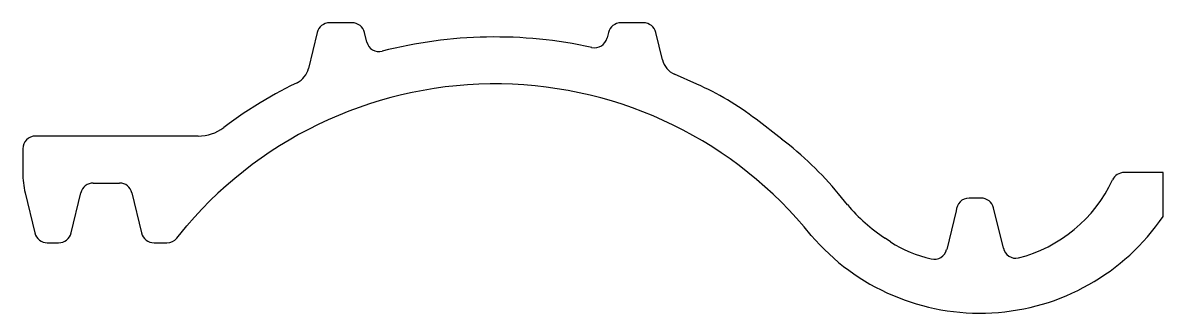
# Model space of a CAD drawing. Extents: x 1857 to 2124, y 1320 to 1388.
import ezdxf

# ---------------------------------------------------------------- set-up
doc = ezdxf.new("R2010")
doc.units = 0
doc.layers.get('0').update_dxf_attribs({"linetype": 'CONTINUOUS'})

msp = doc.modelspace()

# ---------------------------------------------------------------- linework, layer by layer
at = {"linetype": 'CONTINUOUS'}
for p, q in [((1933.81, 1387.85), (1928.53, 1387.85)), ((2002.03, 1387.85), (1996.75, 1387.85)), ((1925.62, 1385.55), (1923.58, 1377.13)), ((1937.26, 1383.32), (1936.72, 1385.55)), ((1993.84, 1385.55), (1993.53, 1384.3)), ((2006.48, 1379.19), (2004.95, 1385.55)), ((2014.51, 1373.49), (2009.32, 1375.79)), ((1919.39, 1373.06), (1915.91, 1371.24)), ((1920.93, 1373.82), (1919.39, 1373.06)), ((1915.91, 1371.24), (1912.27, 1369.14)), ((1912.27, 1369.14), (1908.31, 1366.59)), ((1908.31, 1366.59), (1905.06, 1364.28)), ((2034.4, 1360.63), (2028.41, 1365.25)), ((1905.06, 1364.28), (1903.74, 1363.3)), ((1897.77, 1361.32), (1859.7, 1361.32)), ((1856.7, 1358.32), (1856.7, 1352.7)), ((2123.74, 1352.78), (2114.62, 1352.78)), ((2123.74, 1342.51), (2123.74, 1352.78)), ((1873.2, 1350.32), (1879.34, 1350.32)), ((1857.26, 1348.01), (1859.52, 1338.62)), ((1868.01, 1338.62), (1870.28, 1348.03)), ((1882.25, 1348.03), (1884.52, 1338.62)), ((2049.82, 1345.25), (2047.7, 1347.8)), ((2081.09, 1346.78), (2078.3, 1346.78)), ((2075.3, 1343.78), (2073.04, 1334.76)), ((2086.32, 1335.06), (2084.01, 1344.49)), ((1892.78, 1337.43), (1895.12, 1340.32)), ((1862.44, 1336.32), (1865.09, 1336.32)), ((1887.44, 1336.32), (1890.45, 1336.32)), ((2059.87, 1336.56), (2058.64, 1337.4))]:
    msp.add_line(p, q, dxfattribs=at)
for centre, radius, start, end in [((1928.54, 1384.85), 3, 90.1374, 166.5068), ((1933.8, 1384.85), 3, 13.4932, 89.8626), ((1996.76, 1384.85), 3, 90.1374, 166.5068), ((2002.03, 1384.85), 3, 13.4934, 90.0537), ((1940.1, 1384.01), 2.92, 193.6425, 285.1348), ((1967.25, 1278.53), 106, 91.049, 104.4165), ((1967.3, 1278.47), 106.06, 77.6897, 91.0737), ((1990.61, 1385.01), 3, 256.4223, 346.3856), ((2011.34, 1380.36), 5, 193.5759, 246.1678), ((1918.72, 1378.31), 5, 296.231, 346.4072), ((1967.28, 1278.53), 95, 38.7955, 139.4254), ((1987.23, 1311.62), 67.62, 52.4781, 66.2025), ((1897.77, 1371.32), 10, 270.0186, 306.6785), ((1859.7, 1358.32), 3, 90, 180), ((1984.04, 1295.12), 82.63, 39.6101, 52.4508), ((1876.7, 1352.71), 20, 180.0276, 193.5905), ((2114.61, 1349.78), 3, 89.8582, 155.1656), ((1873.19, 1347.32), 3, 89.9002, 166.3102), ((1879.34, 1347.32), 3, 13.6898, 89.9088), ((2081.46, 1365.34), 33.62, 284.429, 334.8286), ((2078.3, 1343.78), 3, 90, 180), ((2081.1, 1343.78), 3, 13.6898, 90.0998), ((2079.73, 1369.98), 38.81, 219.5805, 237.0799), ((2080.83, 1371.77), 51.94, 220.4822, 325.7127), ((1862.44, 1339.32), 3, 193.4934, 270.0537), ((1865.09, 1339.32), 3, 269.9463, 346.5066), ((1887.44, 1339.32), 3, 193.4934, 270.0537), ((1890.45, 1339.32), 3, 269.9959, 320.9499), ((2075.86, 1361.28), 29.44, 237.0909, 257.3545), ((2070.12, 1335.47), 3, 256.4223, 346.3856), ((2089.22, 1335.67), 2.96, 191.9605, 282.175)]:
    msp.add_arc(centre, radius, start, end, dxfattribs=at)

doc.saveas('drawing.dxf')
